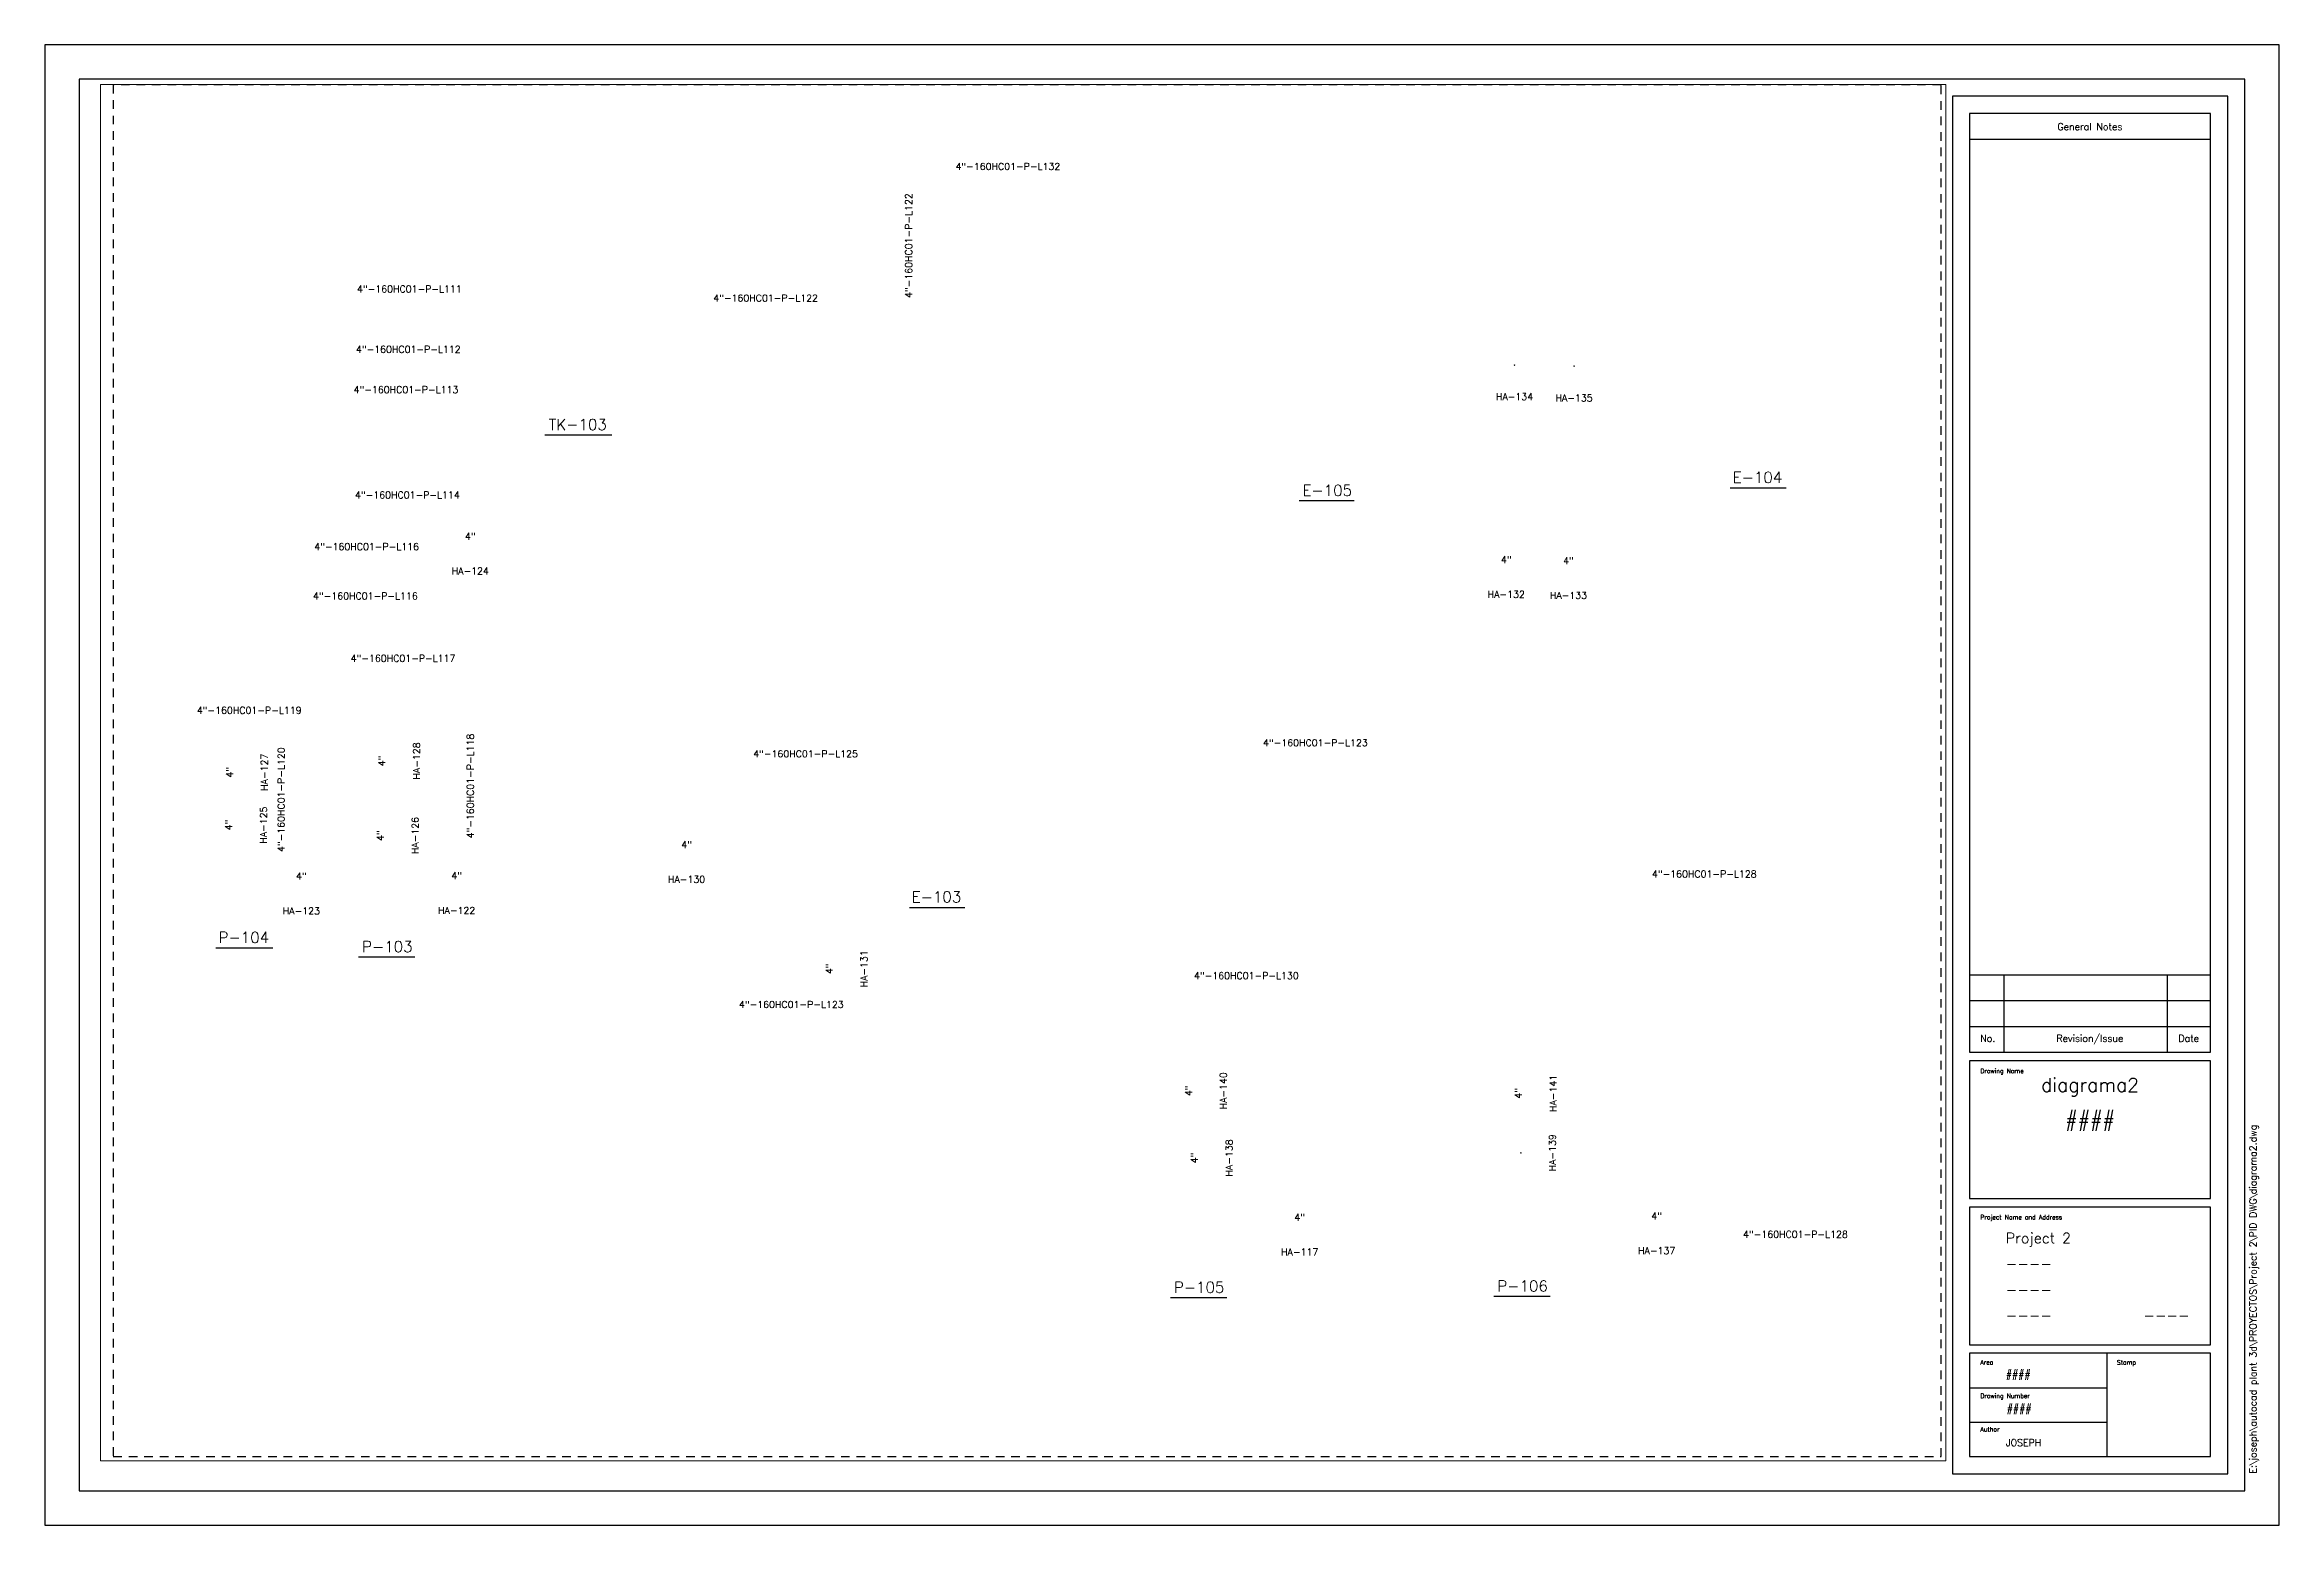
# Paper-space layout 'PID ANSI D Title Block' of a CAD drawing. Header units: inches. Extents: x 0 to 32.5, y 0 to 21.5.
# The model-space entities are those that its viewports show. They can reach past a viewport. Long polylines and large blocks are cut down to what shows.
import ezdxf
from ezdxf.enums import TextEntityAlignment as Align

# ---------------------------------------------------------------- set-up
doc = ezdxf.new("R2010")
doc.units = ezdxf.units.IN
doc.header["$MEASUREMENT"] = 0
doc.linetypes.add('HIDDEN2', pattern=[0.1875, 0.125, -0.0625])
doc.layers.add('no plot', color=41, linetype='HIDDEN2', plot=False)
doc.layers.add('Text', color=7, linetype='Continuous')
doc.layers.add('Title Block', color=7, linetype='Continuous')
doc.styles.add('Roman', font='romans')
doc.styles.get("Standard").update_dxf_attribs({"font": 'romans.shx', "height": 0.1})

# ---------------------------------------------------------------- blocks, each defined once
blk = doc.blocks.new('PID ANSI D titleblock')
for p, q in [((32.473, 21.518), (0, 21.518)), ((0, 21.518), (0, 0)), ((32.473, 0), (32.473, 21.518)), ((31.973, 21.018), (0.5, 21.018)), ((0.5, 21.018), (0.5, 0.5)), ((31.973, 0.5), (31.973, 21.018)), ((31.723, 20.768), (27.723, 20.768)), ((27.723, 20.768), (27.723, 0.75)), ((31.473, 20.518), (27.973, 20.518)), ((27.973, 20.518), (27.973, 6.875)), ((31.473, 6.875), (31.473, 20.518)), ((31.723, 0.75), (31.723, 20.768)), ((27.973, 20.143), (31.473, 20.143)), ((27.973, 8), (31.473, 8)), ((28.473, 6.875), (28.473, 8)), ((30.848, 6.875), (30.848, 8)), ((27.973, 7.625), (31.473, 7.625)), ((27.973, 7.25), (31.473, 7.25)), ((27.973, 6.875), (31.473, 6.875)), ((31.473, 6.75), (27.973, 6.75)), ((27.973, 6.75), (27.973, 4.75)), ((31.473, 4.75), (31.473, 6.75)), ((27.973, 4.75), (31.473, 4.75)), ((31.473, 4.625), (27.973, 4.625)), ((27.973, 4.625), (27.973, 2.625)), ((31.473, 2.625), (31.473, 4.625)), ((27.973, 2.625), (31.473, 2.625)), ((31.473, 2.5), (27.973, 2.5)), ((27.973, 2.5), (27.973, 1)), ((29.973, 1), (29.973, 2.5)), ((31.473, 1), (31.473, 2.5)), ((27.973, 2), (29.973, 2)), ((27.973, 1.5), (29.973, 1.5)), ((27.973, 1), (31.473, 1)), ((27.723, 0.75), (31.723, 0.75)), ((0.5, 0.5), (31.973, 0.5)), ((0, 0), (32.473, 0))]:
    blk.add_line(p, q)
at = {"style": 'Roman'}
for s, p in [('General Notes', (29.721, 20.326)), ('Revision/Issue', (29.721, 7.078)), ('No.', (28.237, 7.078)), ('Date', (31.157, 7.078))]:
    blk.add_text(s, height=0.1, dxfattribs=at).set_placement(p, align=Align.MIDDLE_CENTER)
for s, p in [('Drawing Name', (28.129, 6.571)), ('Project Name and Address', (28.129, 4.446)), ('Area', (28.129, 2.335)), ('Stamp', (30.113, 2.335)), ('Drawing Number', (28.129, 1.849)), ('Author', (28.129, 1.363))]:
    blk.add_text(s, height=0.065, dxfattribs=at).set_placement(p)
blk = doc.blocks.new('*U25')
at = {"color": 0, "linetype": 'ByBlock', "lineweight": -3}
blk.add_line((-0.479, -0.152), (0.496, -0.152), dxfattribs=at)
at = {"color": 0, "linetype": 'ByBlock', "lineweight": -2}
blk.add_attdef('#(Equipment.Tag)', text='', height=0.16, dxfattribs=at).set_placement((0, 0), align=Align.MIDDLE)
blk = doc.blocks.new('Pipeline Tag_block')
at = {"color": 0, "linetype": 'ByBlock', "lineweight": -2}
blk.add_attdef('#(TargetObject.Tag)', text='', height=0.1, dxfattribs=at).set_placement((0, 0), align=Align.MIDDLE_CENTER)
blk = doc.blocks.new('Valve Label_block')
at = {"color": 0, "linetype": 'ByBlock', "lineweight": -2}
blk.add_attdef('#(TargetObject.Size)', text='', height=0.1, dxfattribs=at).set_placement((0, 0.1875), align=Align.BOTTOM_CENTER)
blk.add_attdef('#(TargetObject.Tag)', text='', height=0.1, dxfattribs=at).set_placement((0, -0.1875), align=Align.TOP_CENTER)
blk = doc.blocks.new('*U39')
at = {"color": 0, "linetype": 'ByBlock', "lineweight": -3}
blk.add_line((-0.401, -0.152), (0.418, -0.152), dxfattribs=at)
at = {"color": 0, "linetype": 'ByBlock', "lineweight": -2}
blk.add_attdef('#(Equipment.Tag)', text='', height=0.16, dxfattribs=at).set_placement((0, 0), align=Align.MIDDLE)
blk = doc.blocks.new('*U43')
at = {"color": 0, "linetype": 'ByBlock', "lineweight": -3}
blk.add_line((-0.393, -0.152), (0.41, -0.152), dxfattribs=at)
at = {"color": 0, "linetype": 'ByBlock', "lineweight": -2}
blk.add_attdef('#(Equipment.Tag)', text='', height=0.16, dxfattribs=at).set_placement((0, 0), align=Align.MIDDLE)
blk = doc.blocks.new('*U45')
at = {"color": 0, "linetype": 'ByBlock', "lineweight": -3}
blk.add_line((-0.397, -0.152), (0.414, -0.152), dxfattribs=at)
at = {"color": 0, "linetype": 'ByBlock', "lineweight": -2}
blk.add_attdef('#(Equipment.Tag)', text='', height=0.16, dxfattribs=at).set_placement((0, 0), align=Align.MIDDLE)
blk = doc.blocks.new('*U50')
at = {"color": 0, "linetype": 'ByBlock', "lineweight": -3}
blk.add_line((-0.405, -0.152), (0.422, -0.152), dxfattribs=at)
at = {"color": 0, "linetype": 'ByBlock', "lineweight": -2}
blk.add_attdef('#(Equipment.Tag)', text='', height=0.16, dxfattribs=at).set_placement((0, 0), align=Align.MIDDLE)

msp = doc.modelspace()

# ---------------------------------------------------------------- linework, layer by layer
at = {"layer": 'no plot'}
msp.add_lwpolyline([(0, 0), (26.562, 0), (26.562, 19.938), (0, 19.938)], close=True, dxfattribs=at)

# ---------------------------------------------------------------- block references
at = {"layer": 'Text'}
for name, p, values in [('Pipeline Tag_block', (13, 18.75), {'#(TargetObject.Tag)': '4"-160HC01-P-L132'}), ('Pipeline Tag_block', (4.303, 16.969), {'#(TargetObject.Tag)': '4"-160HC01-P-L111'}), ('Pipeline Tag_block', (9.48, 16.837), {'#(TargetObject.Tag)': '4"-160HC01-P-L122'}), ('Pipeline Tag_block', (4.287, 16.094), {'#(TargetObject.Tag)': '4"-160HC01-P-L112'}), ('Valve Label_block', (20.362, 15.641), {'#(TargetObject.Size)': '.', '#(TargetObject.Tag)': 'HA-134'}), ('Valve Label_block', (21.228, 15.624), {'#(TargetObject.Size)': '.', '#(TargetObject.Tag)': 'HA-135'}), ('Pipeline Tag_block', (4.254, 15.507), {'#(TargetObject.Tag)': '4"-160HC01-P-L113'}), ('*U25', (6.75, 15), {'#(Equipment.Tag)': 'TK-103'}), ('*U45', (23.894, 14.232), {'#(Equipment.Tag)': 'E-104'}), ('Pipeline Tag_block', (4.274, 13.975), {'#(TargetObject.Tag)': '4"-160HC01-P-L114'}), ('Valve Label_block', (5.188, 13.109), {'#(TargetObject.Size)': '4"', '#(TargetObject.Tag)': 'HA-124'}), ('Pipeline Tag_block', (3.682, 13.225), {'#(TargetObject.Tag)': '4"-160HC01-P-L116'}), ('Valve Label_block', (20.242, 12.769), {'#(TargetObject.Size)': '4"', '#(TargetObject.Tag)': 'HA-132'}), ('Valve Label_block', (21.146, 12.753), {'#(TargetObject.Size)': '4"', '#(TargetObject.Tag)': 'HA-133'}), ('Pipeline Tag_block', (3.664, 12.507), {'#(TargetObject.Tag)': '4"-160HC01-P-L116'}), ('Pipeline Tag_block', (4.211, 11.601), {'#(TargetObject.Tag)': '4"-160HC01-P-L117'}), ('Pipeline Tag_block', (1.975, 10.845), {'#(TargetObject.Tag)': '4"-160HC01-P-L119'}), ('Pipeline Tag_block', (17.469, 10.374), {'#(TargetObject.Tag)': '4"-160HC01-P-L123'}), ('Pipeline Tag_block', (10.06, 10.214), {'#(TargetObject.Tag)': '4"-160HC01-P-L125'}), ('Valve Label_block', (8.331, 8.627), {'#(TargetObject.Size)': '4"', '#(TargetObject.Tag)': 'HA-130'}), ('Valve Label_block', (2.733, 8.169), {'#(TargetObject.Size)': '4"', '#(TargetObject.Tag)': 'HA-123'}), ('Valve Label_block', (4.99, 8.175), {'#(TargetObject.Size)': '4"', '#(TargetObject.Tag)': 'HA-122'}), ('Pipeline Tag_block', (23.12, 8.467), {'#(TargetObject.Tag)': '4"-160HC01-P-L128'}), ('*U43', (11.962, 8.135), {'#(Equipment.Tag)': 'E-103'}), ('*U50', (1.897, 7.545), {'#(Equipment.Tag)': 'P-104'}), ('Pipeline Tag_block', (16.466, 6.989), {'#(TargetObject.Tag)': '4"-160HC01-P-L130'}), ('Pipeline Tag_block', (9.853, 6.571), {'#(TargetObject.Tag)': '4"-160HC01-P-L123'}), ('Valve Label_block', (17.241, 3.211), {'#(TargetObject.Size)': '4"', '#(TargetObject.Tag)': 'HA-117'}), ('Valve Label_block', (22.428, 3.23), {'#(TargetObject.Size)': '4"', '#(TargetObject.Tag)': 'HA-137'}), ('Pipeline Tag_block', (24.445, 3.23), {'#(TargetObject.Tag)': '4"-160HC01-P-L128'})]:
    msp.add_blockref(name, p, dxfattribs=at).add_auto_attribs(values)
for name, p, rotation, values in [('Pipeline Tag_block', (11.557, 17.6), 90, {'#(TargetObject.Tag)': '4"-160HC01-P-L122'}), ('Pipeline Tag_block', (5.189, 9.746), 90, {'#(TargetObject.Tag)': '4"-160HC01-P-L118'}), ('Valve Label_block', (1.958, 9.946), 90, {'#(TargetObject.Size)': '4"', '#(TargetObject.Tag)': 'HA-127'}), ('Pipeline Tag_block', (2.439, 9.548), 90, {'#(TargetObject.Tag)': '4"-160HC01-P-L120'}), ('Valve Label_block', (4.169, 10.11), 90, {'#(TargetObject.Size)': '4"', '#(TargetObject.Tag)': 'HA-128'}), ('Valve Label_block', (1.945, 9.178), 89.80553521229686, {'#(TargetObject.Size)': '4"', '#(TargetObject.Tag)': 'HA-125'}), ('Valve Label_block', (4.149, 9.026), 90.00000000000001, {'#(TargetObject.Size)': '4"', '#(TargetObject.Tag)': 'HA-126'}), ('Valve Label_block', (10.671, 7.089), 90, {'#(TargetObject.Size)': '4"', '#(TargetObject.Tag)': 'HA-131'}), ('Valve Label_block', (15.894, 5.316), 90, {'#(TargetObject.Size)': '4"', '#(TargetObject.Tag)': 'HA-140'}), ('Valve Label_block', (20.686, 5.279), 90, {'#(TargetObject.Size)': '4"', '#(TargetObject.Tag)': 'HA-141'}), ('Valve Label_block', (15.978, 4.341), 90.00000000000001, {'#(TargetObject.Size)': '4"', '#(TargetObject.Tag)': 'HA-138'}), ('Valve Label_block', (20.676, 4.416), 90.00000000000001, {'#(TargetObject.Size)': '.', '#(TargetObject.Tag)': 'HA-139'})]:
    msp.add_blockref(name, p, dxfattribs=dict(at, rotation=rotation)).add_auto_attribs(values)
ref = msp.add_blockref('*U43', (17.641, 14.042), dxfattribs=dict(at, xscale=-1))
ref.add_attrib('#(Equipment.Tag)', 'E-105', dxfattribs={"layer": '0', "color": 0, "linetype": 'ByBlock', "lineweight": -2, "height": 0.16}).set_placement((17.641, 14.042), align=Align.MIDDLE)
ref = msp.add_blockref('*U39', (3.982, 7.412), dxfattribs=dict(at, xscale=-1))
ref.add_attrib('#(Equipment.Tag)', 'P-103', dxfattribs={"layer": '0', "color": 0, "linetype": 'ByBlock', "lineweight": -2, "height": 0.16}).set_placement((3.982, 7.412), align=Align.MIDDLE)
ref = msp.add_blockref('*U39', (15.779, 2.461), dxfattribs=dict(at, xscale=-1))
ref.add_attrib('#(Equipment.Tag)', 'P-105', dxfattribs={"layer": '0', "color": 0, "linetype": 'ByBlock', "lineweight": -2, "height": 0.16}).set_placement((15.779, 2.461), align=Align.MIDDLE)
ref = msp.add_blockref('*U39', (20.48, 2.48), dxfattribs=dict(at, xscale=-1))
ref.add_attrib('#(Equipment.Tag)', 'P-106', dxfattribs={"layer": '0', "color": 0, "linetype": 'ByBlock', "lineweight": -2, "height": 0.16}).set_placement((20.48, 2.48), align=Align.MIDDLE)

psp = doc.layouts.new('PID ANSI D Title Block')

# ---------------------------------------------------------------- block references
at = {"layer": 'Title Block'}
psp.add_blockref('PID ANSI D titleblock', (0, 0), dxfattribs=at)

# ---------------------------------------------------------------- texts
for s, insert, char_height, attachment_point in [('diagrama2', (29.723, 6.5), 0.2, 2), ('Project 2', (28.5, 4.25), 0.15, 1), ('----', (28.5, 3.875), 0.15, 1), ('----', (28.5, 3.5), 0.15, 1), ('----', (28.5, 3.125), 0.15, 1), ('----', (30.5, 3.125), 0.15, 1), ('####', (28.5, 2.25), 0.1, 1), ('####', (28.513, 1.75), 0.1, 1), ('JOSEPH', (28.5, 1.25), 0.1, 1)]:
    psp.add_mtext(s, dxfattribs=dict(at, insert=insert, char_height=char_height, attachment_point=attachment_point))
at = {"layer": 'Title Block', "insert": (29.723, 6), "char_height": 0.2, "width": 3.30274, "attachment_point": 2}
psp.add_mtext('####', dxfattribs=at)
at = {"layer": 'Title Block', "insert": (32.041, 0.752), "char_height": 0.1, "attachment_point": 1, "rotation": 90}
psp.add_mtext('E:\\\\joseph\\\\autocad plant 3d\\\\PROYECTOS\\\\Project 2\\\\PID DWG\\\\diagrama2.dwg', dxfattribs=at)

# ---------------------------------------------------------------- viewports
at = {"layer": '0', "color": 2}
psp.add_viewport(center=(14.219, 10.938), size=(26.812, 20), view_center_point=(13.222, 9.94), view_height=20, dxfattribs=at)

doc.saveas('drawing.dxf')
